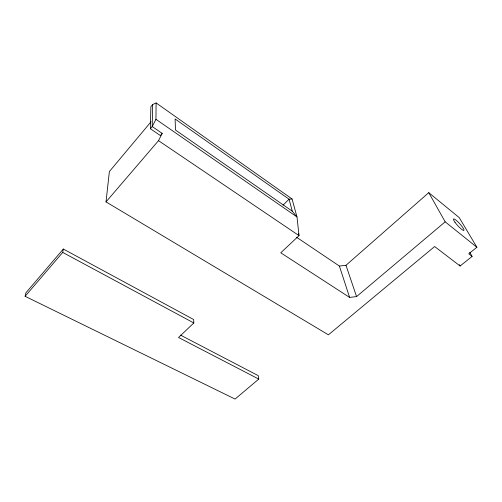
<?xml version="1.0" encoding="UTF-8"?>
<svg xmlns="http://www.w3.org/2000/svg" width="502" height="502" viewBox="0 0 502 502"><rect width="100%" height="100%" fill="white"/><g stroke="black" fill="none" stroke-linecap="round" stroke-linejoin="round"><path stroke-width="0.75" d="M150.374 128.744L152.219 126.56L155.946 119.3L156.103 102.935L152.621 104.579L150.876 106.688L150.374 128.744L160.358 135.546L162.202 133.388L152.219 126.56L152.621 104.579M469.759 252.343L472.106 256.415L460.108 266.01L434.638 246.532L328.408 334.821L106.022 201.898L109.373 171.546L151.058 121.754M25.1 296.305L62.719 252.418L63.327 249.036L193.634 319.517L193.822 322.962L178.536 337.495L258.762 379.085L235.08 399.065L25.1 296.305L25.916 292.791L63.327 249.036M106.022 201.898L158.513 140.66L162.202 133.388M283.002 205.161L289.07 199.206L292.07 198.974L296.989 216.958L299.029 235.633L280.762 252.795L349.612 297.416L356.564 296.588L445.18 221.84L476.9 247.26L468.768 253.792L472.106 256.415M296.544 237.239L339.396 266.066L345.978 265.294L428.758 192.661L459.261 217.636L476.9 247.26M180.513 335.11L258.248 375.64L258.762 379.085M62.719 252.418L193.822 322.962M158.513 140.66L299.029 235.633M292.264 211.173L175.512 130.056L175.091 118.961L289.07 199.206L292.264 211.173L296.989 216.958L155.946 119.3M156.103 102.935L292.07 198.974M428.758 192.661L445.18 221.84M459.361 264.642L460.108 266.01M345.978 265.294L356.564 296.588M339.396 266.066L349.612 297.416M298.433 233.417L298.828 234.892M454.994 222.267A7.706 1.387 47.8 0 0 463.829 230.424A7.706 1.387 47.8 0 0 457.366 221.319A7.706 1.387 47.8 0 0 454.994 222.267"/></g></svg>
